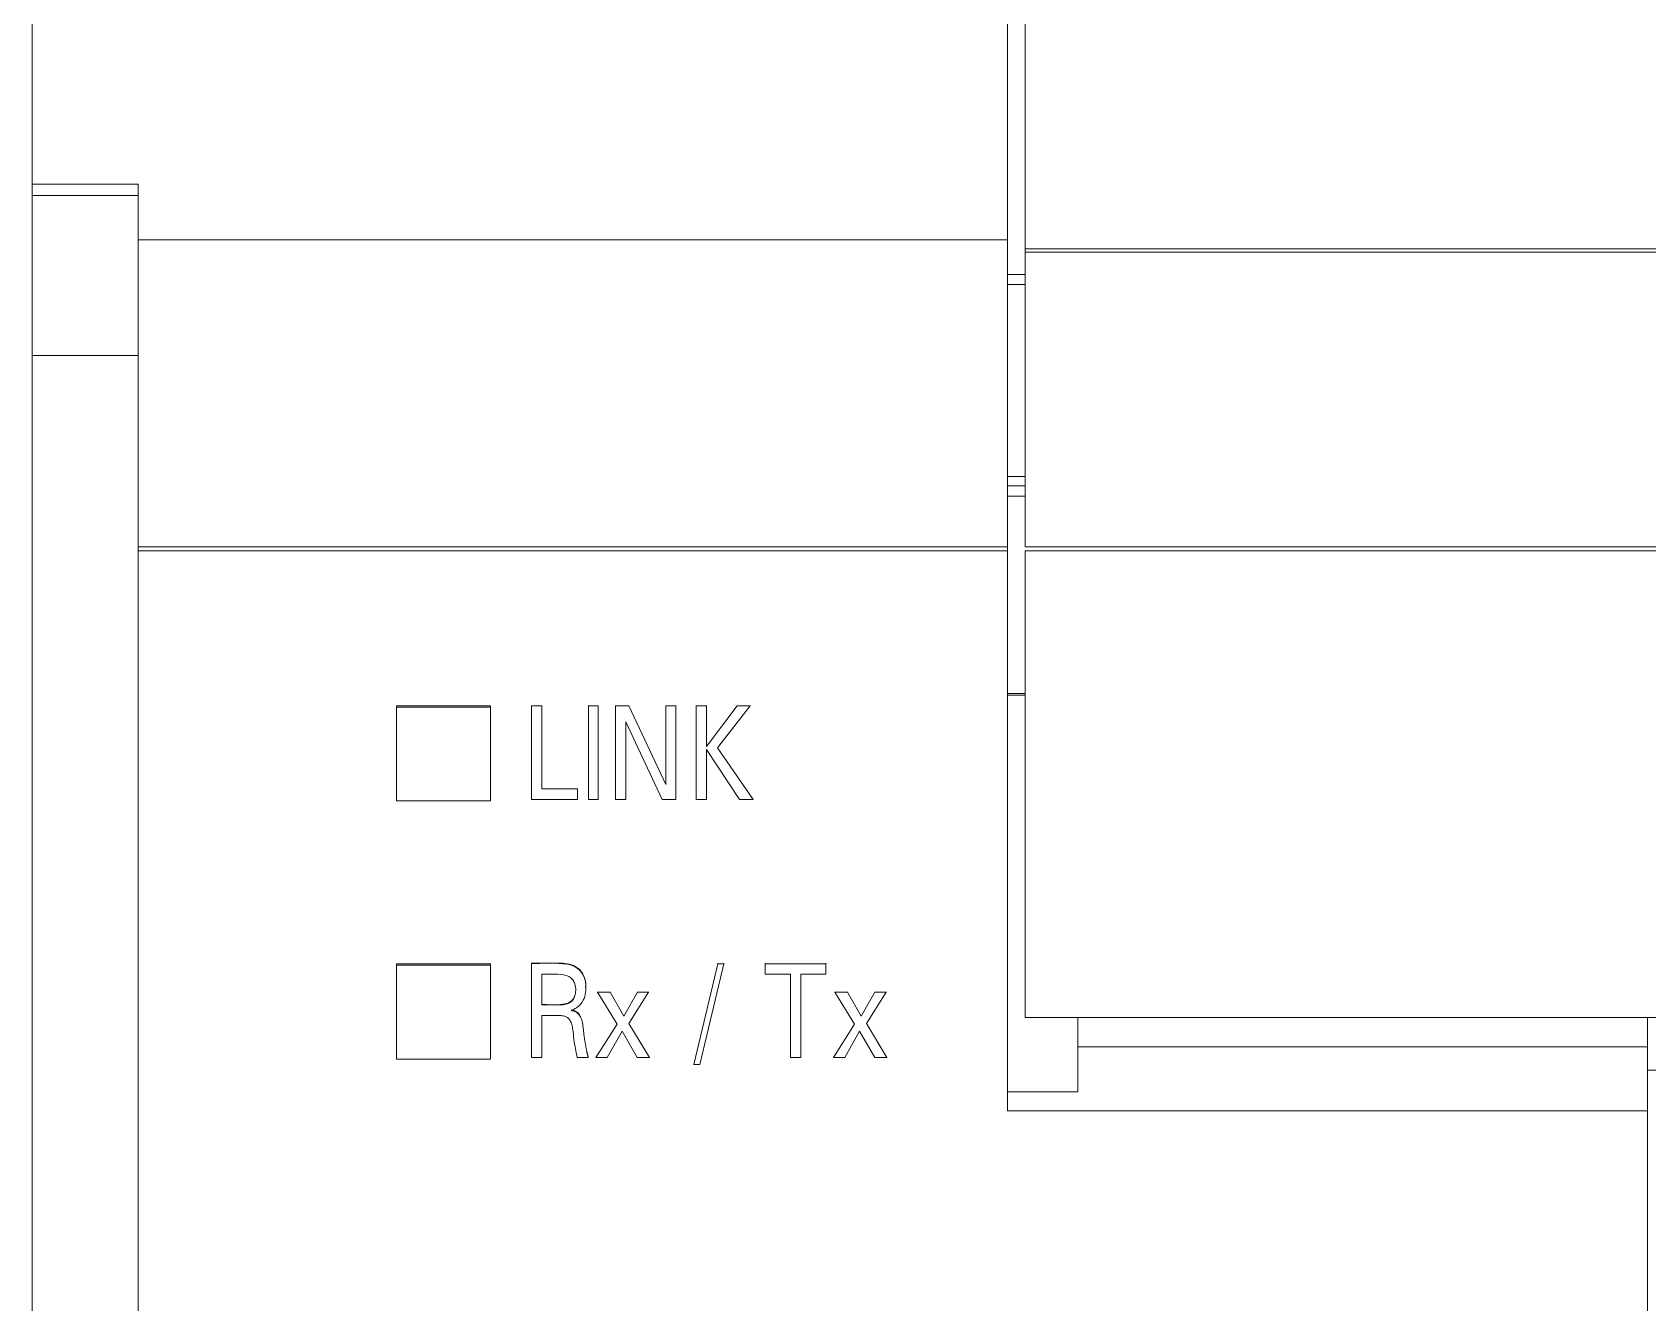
# Model space of a CAD drawing. Header units: millimetres. Extents: x 983 to 2111, y 2638 to 4457.
# Drawn here: x 1297.56 to 1325.06, y 4146.55 to 4168.17 of the extents above; entities that cross this region are included whole.
import ezdxf

# ---------------------------------------------------------------- set-up
doc = ezdxf.new("R2010")
doc.units = ezdxf.units.MM

# ---------------------------------------------------------------- blocks, each defined once
blk = doc.blocks.new('1212DCDCDC')
at = {"color": 7, "linetype": 'Continuous', "lineweight": 15}
for p, q in [((1314.155, 4164.641), (1314.155, 4186.169)), ((1314.455, 4164.488), (1314.455, 4186.322)), ((1297.555, 4185.219), (1297.555, 4165.591)), ((1297.555, 4165.591), (1299.355, 4165.591)), ((1297.555, 4165.591), (1297.555, 4165.394)), ((1299.355, 4165.591), (1299.355, 4164.641)), ((1297.555, 4165.394), (1299.355, 4165.394)), ((1297.555, 4165.394), (1297.555, 4162.675)), ((1299.355, 4159.416), (1299.355, 4164.641)), ((1299.355, 4164.641), (1314.155, 4164.641)), ((1314.155, 4159.416), (1314.155, 4164.641)), ((1352.155, 4164.488), (1314.455, 4164.488)), ((1314.455, 4164.488), (1314.455, 4164.431)), ((1314.455, 4164.431), (1314.455, 4159.416)), ((1352.155, 4164.431), (1314.455, 4164.431)), ((1314.155, 4164.05), (1314.455, 4164.05)), ((1314.455, 4163.88), (1314.155, 4163.88)), ((1297.555, 4162.675), (1299.355, 4162.675)), ((1297.555, 4162.675), (1297.555, 4128.836)), ((1314.155, 4160.452), (1314.455, 4160.452)), ((1314.455, 4160.276), (1314.155, 4160.276)), ((1299.355, 4159.416), (1314.155, 4159.416)), ((1299.355, 4159.416), (1299.355, 4159.349)), ((1314.155, 4159.349), (1299.355, 4159.349)), ((1299.355, 4132.942), (1299.355, 4159.349)), ((1314.155, 4159.349), (1314.155, 4159.416)), ((1314.155, 4149.815), (1314.155, 4159.349)), ((1314.455, 4159.416), (1352.155, 4159.416)), ((1314.455, 4159.349), (1352.155, 4159.349)), ((1314.455, 4159.349), (1314.455, 4151.405)), ((1305.355, 4156.71), (1303.755, 4156.71)), ((1303.755, 4156.71), (1303.755, 4156.689)), ((1305.355, 4156.71), (1305.355, 4156.689)), ((1306.055, 4156.709), (1306.055, 4156.716)), ((1306.23, 4156.709), (1306.055, 4156.709)), ((1306.055, 4156.709), (1306.055, 4155.113)), ((1306.23, 4156.716), (1306.23, 4156.709)), ((1306.23, 4155.294), (1306.23, 4156.709)), ((1307.022, 4156.709), (1307.022, 4156.716)), ((1307.186, 4156.709), (1307.022, 4156.709)), ((1307.022, 4156.709), (1307.022, 4155.113)), ((1307.186, 4156.716), (1307.186, 4156.709)), ((1307.186, 4155.113), (1307.186, 4156.709)), ((1307.485, 4156.716), (1307.485, 4156.709)), ((1307.485, 4156.709), (1307.485, 4155.113)), ((1307.712, 4156.709), (1307.485, 4156.709)), ((1307.712, 4156.716), (1307.712, 4156.709)), ((1308.338, 4155.371), (1307.712, 4156.709)), ((1308.338, 4156.716), (1308.338, 4156.709)), ((1308.512, 4156.709), (1308.338, 4156.709)), ((1308.338, 4156.709), (1308.338, 4155.371)), ((1308.512, 4156.716), (1308.512, 4156.709)), ((1308.512, 4155.113), (1308.512, 4156.709)), ((1308.855, 4156.716), (1308.855, 4156.709)), ((1308.855, 4156.709), (1308.855, 4155.113)), ((1309.03, 4156.709), (1308.855, 4156.709)), ((1309.03, 4156.716), (1309.03, 4156.709)), ((1309.553, 4156.709), (1309.03, 4156.016)), ((1309.03, 4156.016), (1309.03, 4156.709)), ((1309.22, 4155.997), (1309.777, 4156.709)), ((1309.553, 4156.716), (1309.553, 4156.709)), ((1309.777, 4156.709), (1309.553, 4156.709)), ((1309.777, 4156.716), (1309.777, 4156.709)), ((1314.155, 4156.918), (1314.455, 4156.918)), ((1314.155, 4156.892), (1314.455, 4156.892)), ((1305.355, 4156.689), (1303.755, 4156.689)), ((1303.755, 4156.689), (1303.755, 4155.092)), ((1305.355, 4155.092), (1305.355, 4156.689)), ((1307.659, 4156.436), (1308.277, 4155.113)), ((1307.659, 4155.113), (1307.659, 4156.436)), ((1309.03, 4155.966), (1309.595, 4155.113)), ((1309.03, 4155.113), (1309.03, 4155.966)), ((1309.826, 4155.113), (1309.22, 4155.997)), ((1303.755, 4155.092), (1305.355, 4155.092)), ((1306.055, 4155.113), (1306.834, 4155.113)), ((1306.834, 4155.294), (1306.23, 4155.294)), ((1306.834, 4155.301), (1306.834, 4155.294)), ((1306.834, 4155.113), (1306.834, 4155.294)), ((1307.022, 4155.113), (1307.186, 4155.113)), ((1307.485, 4155.113), (1307.659, 4155.113)), ((1308.277, 4155.113), (1308.512, 4155.113)), ((1308.855, 4155.113), (1309.03, 4155.113)), ((1309.595, 4155.113), (1309.826, 4155.113)), ((1309.826, 4155.12), (1309.826, 4155.113)), ((1305.355, 4152.316), (1303.755, 4152.316)), ((1303.755, 4152.295), (1303.755, 4152.316)), ((1305.355, 4152.316), (1305.355, 4152.295)), ((1306.055, 4152.32), (1306.055, 4152.327)), ((1306.055, 4150.724), (1306.055, 4152.32)), ((1309.225, 4152.32), (1308.817, 4150.604)), ((1308.921, 4150.604), (1309.328, 4152.32)), ((1309.225, 4152.327), (1309.225, 4152.32)), ((1309.328, 4152.32), (1309.225, 4152.32)), ((1309.328, 4152.327), (1309.328, 4152.32)), ((1310.034, 4152.327), (1310.034, 4152.32)), ((1310.034, 4152.32), (1310.034, 4152.139)), ((1311.067, 4152.32), (1310.034, 4152.32)), ((1311.067, 4152.327), (1311.067, 4152.32)), ((1311.067, 4152.139), (1311.067, 4152.32)), ((1303.755, 4152.295), (1305.355, 4152.295)), ((1303.755, 4150.697), (1303.755, 4152.295)), ((1305.355, 4152.295), (1305.355, 4150.697)), ((1306.23, 4152.139), (1306.23, 4151.62)), ((1310.034, 4152.139), (1310.463, 4152.139)), ((1310.463, 4152.139), (1310.463, 4150.724)), ((1310.638, 4152.139), (1311.067, 4152.139)), ((1310.638, 4150.724), (1310.638, 4152.139)), ((1306.98, 4151.912), (1306.98, 4151.918)), ((1307.175, 4151.842), (1307.175, 4151.836)), ((1307.391, 4151.836), (1307.175, 4151.836)), ((1307.175, 4151.836), (1307.51, 4151.293)), ((1307.391, 4151.842), (1307.391, 4151.836)), ((1307.623, 4151.425), (1307.391, 4151.836)), ((1307.858, 4151.836), (1307.623, 4151.425)), ((1307.712, 4151.303), (1308.046, 4151.836)), ((1307.858, 4151.842), (1307.858, 4151.836)), ((1308.046, 4151.836), (1307.858, 4151.836)), ((1308.046, 4151.842), (1308.046, 4151.836)), ((1311.219, 4151.842), (1311.219, 4151.836)), ((1311.435, 4151.836), (1311.219, 4151.836)), ((1311.219, 4151.836), (1311.553, 4151.293)), ((1311.435, 4151.842), (1311.435, 4151.836)), ((1311.666, 4151.425), (1311.435, 4151.836)), ((1311.901, 4151.836), (1311.666, 4151.425)), ((1311.755, 4151.303), (1312.09, 4151.836)), ((1311.901, 4151.842), (1311.901, 4151.836)), ((1312.09, 4151.836), (1311.901, 4151.836)), ((1312.09, 4151.842), (1312.09, 4151.836)), ((1306.23, 4151.439), (1306.23, 4150.724)), ((1307.51, 4151.293), (1307.151, 4150.724)), ((1307.623, 4151.432), (1307.623, 4151.425)), ((1308.061, 4150.724), (1307.712, 4151.303)), ((1311.553, 4151.293), (1311.194, 4150.724)), ((1311.666, 4151.432), (1311.666, 4151.425)), ((1312.104, 4150.724), (1311.755, 4151.303)), ((1314.455, 4151.405), (1352.155, 4151.405)), ((1315.355, 4151.405), (1315.355, 4150.136)), ((1325.055, 4151.405), (1325.055, 4150.902)), ((1307.343, 4150.724), (1307.597, 4151.174)), ((1307.597, 4151.174), (1307.853, 4150.724)), ((1311.386, 4150.724), (1311.64, 4151.174)), ((1311.64, 4151.174), (1311.896, 4150.724)), ((1305.355, 4150.697), (1303.755, 4150.697)), ((1306.23, 4150.724), (1306.055, 4150.724)), ((1307.017, 4150.725), (1306.831, 4150.725)), ((1307.017, 4150.732), (1306.997, 4150.831)), ((1307.017, 4150.732), (1307.017, 4150.725)), ((1307.151, 4150.724), (1307.151, 4150.731)), ((1307.151, 4150.724), (1307.343, 4150.724)), ((1307.853, 4150.724), (1308.061, 4150.724)), ((1308.061, 4150.731), (1308.061, 4150.724)), ((1310.463, 4150.724), (1310.638, 4150.724)), ((1311.194, 4150.724), (1311.194, 4150.731)), ((1311.194, 4150.724), (1311.386, 4150.724)), ((1311.896, 4150.724), (1312.104, 4150.724)), ((1312.104, 4150.731), (1312.104, 4150.724)), ((1315.355, 4150.902), (1325.055, 4150.902)), ((1325.055, 4149.813), (1325.055, 4150.902)), ((1308.817, 4150.604), (1308.817, 4150.611)), ((1308.817, 4150.604), (1308.921, 4150.604)), ((1348.055, 4150.505), (1325.055, 4150.505)), ((1314.155, 4150.136), (1315.355, 4150.136)), ((1315.355, 4149.815), (1314.155, 4149.815)), ((1325.055, 4149.813), (1315.355, 4149.813)), ((1325.055, 4132.942), (1325.055, 4149.813))]:
    blk.add_line(p, q, dxfattribs=at)
at = {"color": 8, "linetype": 'Continuous', "lineweight": 15}
blk.add_line((1314.155, 4160.612), (1314.455, 4160.612), dxfattribs=at)
at = {"color": 7, "linetype": 'Continuous', "lineweight": 15}
for points, knots in [([(1306.055, 4152.32), (1306.231, 4152.327), (1306.457, 4152.337), (1306.724, 4152.305), (1306.841, 4152.245), (1306.924, 4152.155), (1306.979, 4152.026), (1306.986, 4151.878), (1306.957, 4151.725), (1306.879, 4151.609), (1306.793, 4151.549), (1306.741, 4151.528), (1306.727, 4151.522)], [0, 0, 0, 0, 0.3175952, 0.4072887, 0.4790764, 0.550969, 0.6228993, 0.7288633, 0.813904, 0.8996029, 0.9728526, 1, 1, 1, 1]), ([(1306.974, 4151.919), (1306.976, 4151.94), (1306.982, 4152.005), (1306.951, 4152.114), (1306.877, 4152.222), (1306.764, 4152.299), (1306.622, 4152.331), (1306.467, 4152.327), (1306.277, 4152.326), (1306.14, 4152.327), (1306.055, 4152.327)], [0, 0, 0, 0, 0.054489, 0.167879, 0.282147, 0.384081, 0.512865, 0.647958, 0.782567, 1, 1, 1, 1]), ([(1306.23, 4151.62), (1306.299, 4151.621), (1306.436, 4151.622), (1306.603, 4151.611), (1306.713, 4151.658), (1306.765, 4151.708), (1306.8, 4151.778), (1306.81, 4151.87), (1306.8, 4151.964), (1306.762, 4152.045), (1306.709, 4152.096), (1306.606, 4152.139), (1306.442, 4152.14), (1306.305, 4152.139), (1306.23, 4152.139)], [0, 0, 0, 0, 0.141505, 0.283315, 0.332984, 0.382979, 0.427838, 0.490465, 0.570825, 0.620257, 0.669788, 0.717723, 0.846057, 1, 1, 1, 1]), ([(1306.797, 4151.796), (1306.791, 4151.776), (1306.778, 4151.733), (1306.733, 4151.68), (1306.664, 4151.64), (1306.494, 4151.614), (1306.347, 4151.621), (1306.23, 4151.627)], [0, 0, 0, 0, 0.095706, 0.209874, 0.313475, 0.45862, 1, 1, 1, 1]), ([(1306.885, 4151.418), (1306.878, 4151.431), (1306.863, 4151.465), (1306.819, 4151.504), (1306.769, 4151.525), (1306.738, 4151.528), (1306.727, 4151.529)], [0, 0, 0, 0, 0.223038, 0.533723, 0.846712, 1, 1, 1, 1]), ([(1306.727, 4151.522), (1306.748, 4151.519), (1306.791, 4151.513), (1306.848, 4151.473), (1306.898, 4151.407), (1306.933, 4151.273), (1306.948, 4151.04), (1306.991, 4150.845), (1307.017, 4150.725)], [0, 0, 0, 0, 0.06997, 0.140526, 0.224575, 0.339265, 0.591798, 1, 1, 1, 1]), ([(1306.831, 4150.725), (1306.81, 4150.825), (1306.777, 4150.988), (1306.761, 4151.184), (1306.738, 4151.298), (1306.709, 4151.363), (1306.666, 4151.404), (1306.607, 4151.432), (1306.526, 4151.44), (1306.397, 4151.439), (1306.296, 4151.439), (1306.23, 4151.439)], [0, 0, 0, 0, 0.266842, 0.433108, 0.512887, 0.570838, 0.616917, 0.662754, 0.739169, 0.827347, 1, 1, 1, 1])]:
    blk.add_open_spline(points, degree=3, knots=knots, dxfattribs=at)
blk = doc.blocks.new('1214DCDCDC')
at = {"lineweight": -3}
blk.add_blockref('1212DCDCDC', (0, 0), dxfattribs=at)

msp = doc.modelspace()

# ---------------------------------------------------------------- block references
at = {"lineweight": -3}
msp.add_blockref('1214DCDCDC', (0, 0), dxfattribs=at)

doc.saveas('drawing.dxf')
